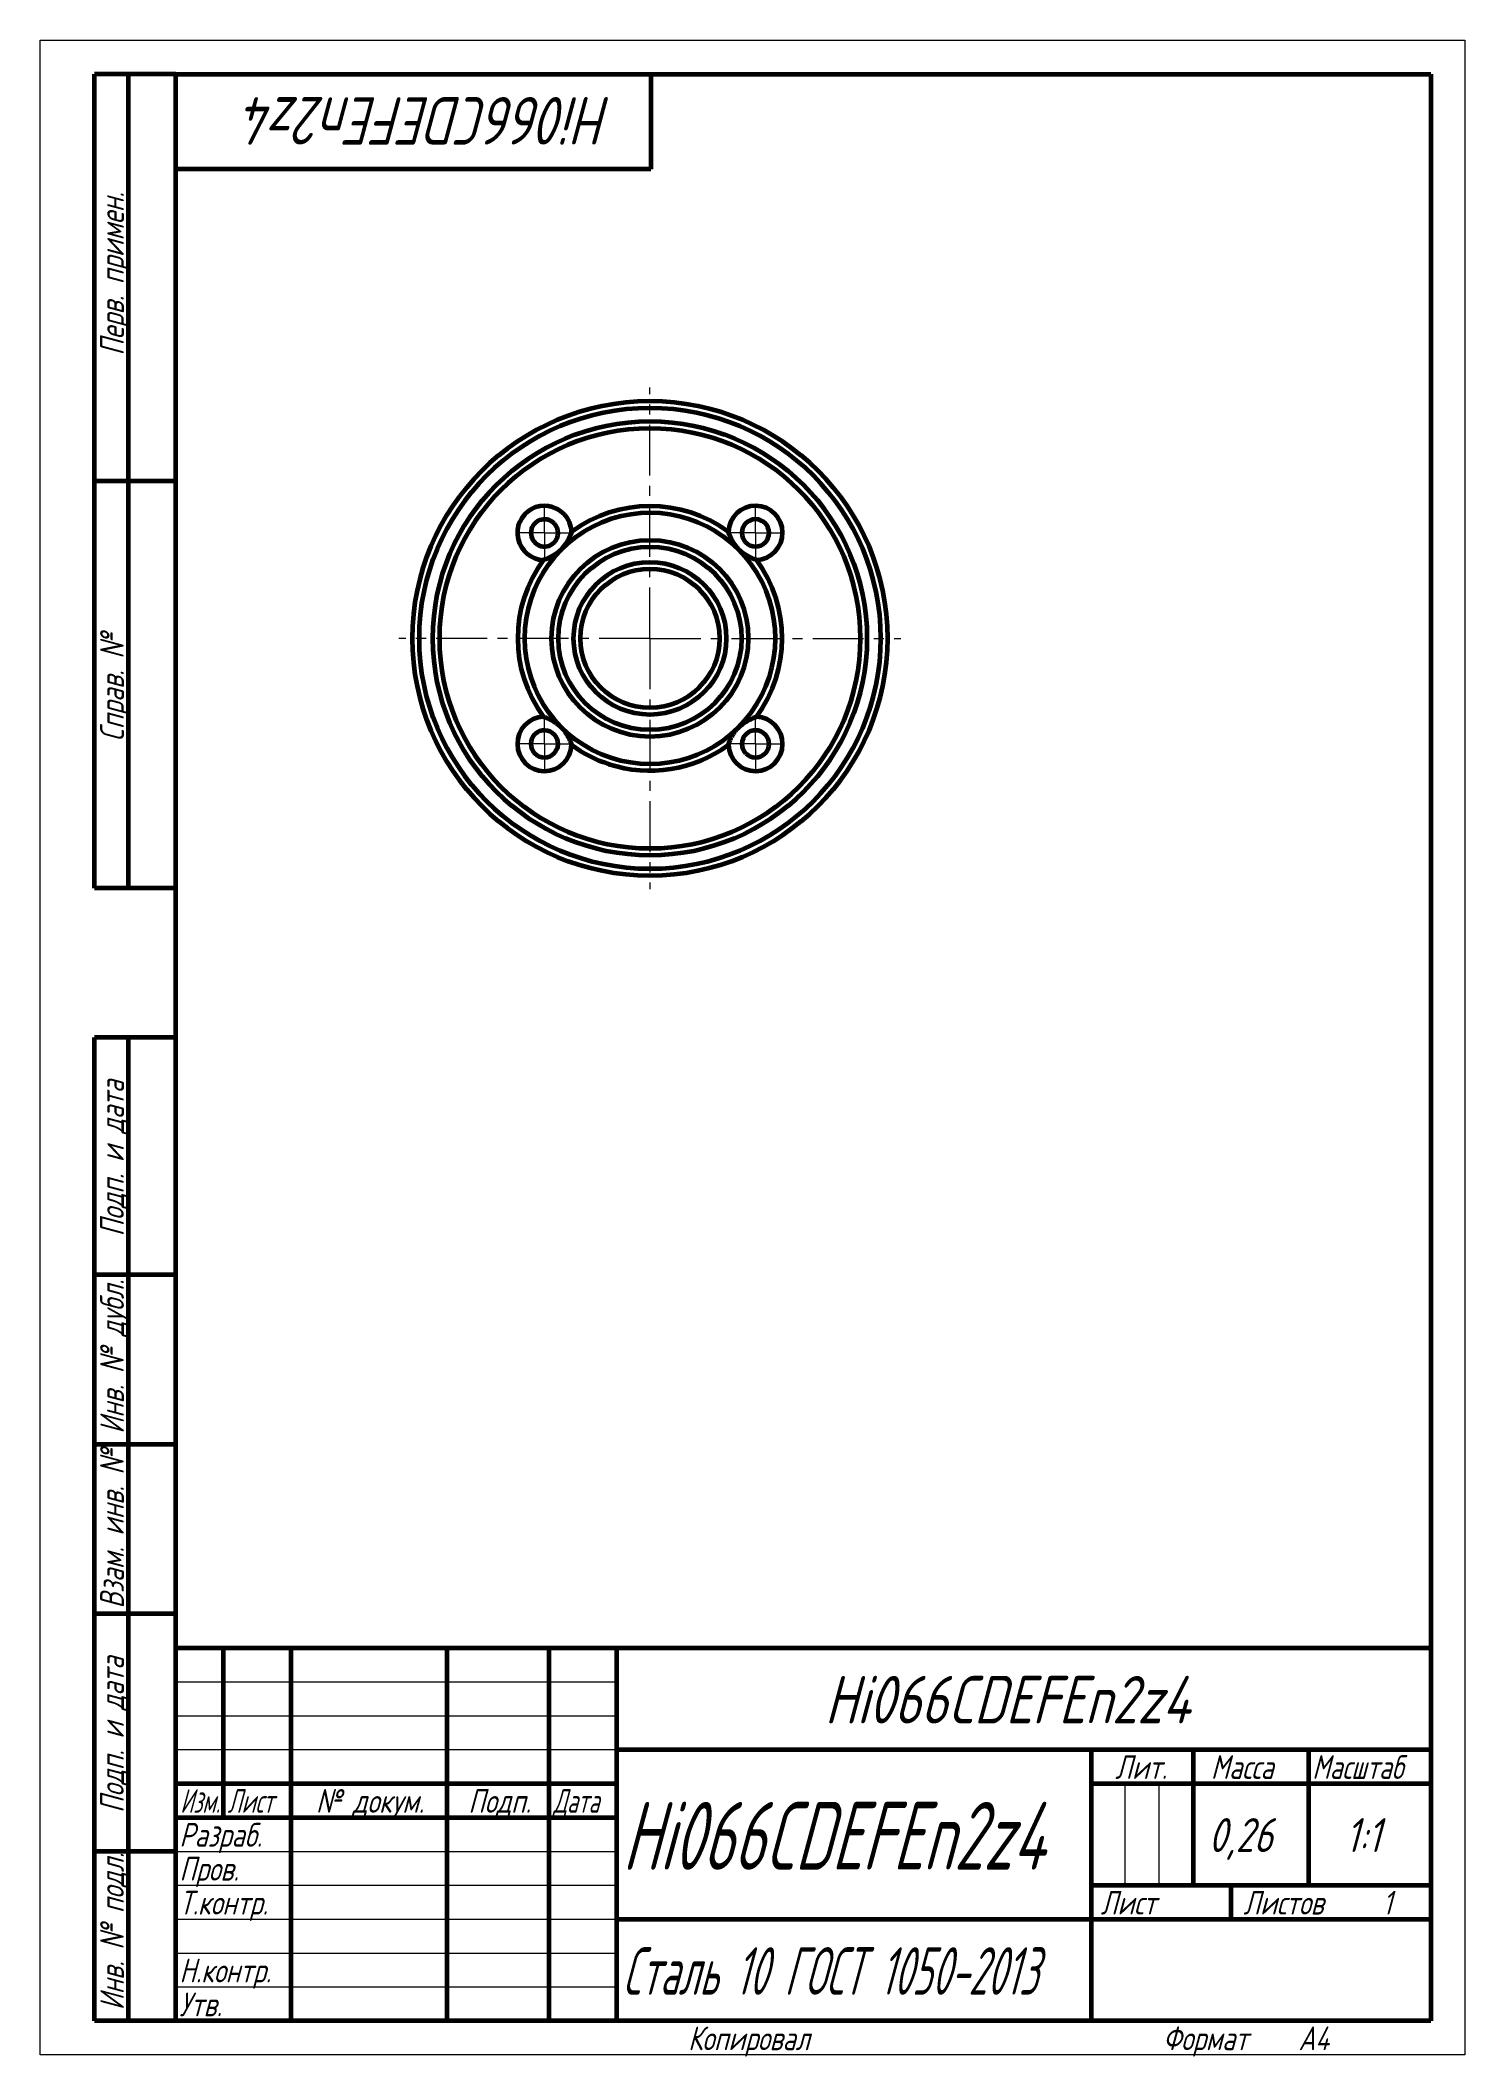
# Model space of a CAD drawing. Header units: millimetres. Extents: x 0 to 210, y 0 to 297.
import ezdxf

# ---------------------------------------------------------------- set-up
doc = ezdxf.new("R2010")
doc.units = ezdxf.units.MM
for name, pattern in [('K5LT_AXLED', [12, 7.5, -1.5, 1.5, -1.5]), ('K5LT_BASIC', [0]), ('K5LT_THIN', [0])]:
    doc.linetypes.add(name, pattern=pattern)
doc.layers.add('Системный слой (1)', color=251, linetype='Continuous', true_color=0x6c6c6c)
doc.styles.add('KTEXTSTYLE', font='GOST_AU.SHX', dxfattribs={"width": 0.96, "height": 5})

# ---------------------------------------------------------------- blocks, each defined once
blk = doc.blocks.new('U0')
at = {"layer": 'Системный слой (1)', "color": 30, "linetype": 'K5LT_AXLED', "lineweight": 18, "true_color": 0xff8000}
for q in [(74.33, 197.27), (70.33, 193.27), (78.33, 193.27), (74.33, 189.27)]:
    blk.add_line((74.33, 193.27), q, dxfattribs=at)
blk = doc.blocks.new('U1')
at = {"layer": 'Системный слой (1)', "color": 30, "linetype": 'K5LT_AXLED', "lineweight": 18, "true_color": 0xff8000}
for q in [(74.33, 228.38), (70.33, 224.38), (78.33, 224.38), (74.33, 220.38)]:
    blk.add_line((74.33, 224.38), q, dxfattribs=at)
blk = doc.blocks.new('U2')
at = {"layer": 'Системный слой (1)', "color": 30, "linetype": 'K5LT_AXLED', "lineweight": 18, "true_color": 0xff8000}
for q in [(89.88, 245.83), (52.88, 208.83), (126.88, 208.83), (89.88, 171.83)]:
    blk.add_line((89.88, 208.83), q, dxfattribs=at)
blk = doc.blocks.new('U3')
at = {"layer": 'Системный слой (1)', "color": 30, "linetype": 'K5LT_AXLED', "lineweight": 18, "true_color": 0xff8000}
for q in [(105.44, 197.27), (101.44, 193.27), (109.44, 193.27), (105.44, 189.27)]:
    blk.add_line((105.44, 193.27), q, dxfattribs=at)
blk = doc.blocks.new('U4')
at = {"layer": 'Системный слой (1)', "color": 30, "linetype": 'K5LT_AXLED', "lineweight": 18, "true_color": 0xff8000}
for q in [(105.44, 228.38), (101.44, 224.38), (109.44, 224.38), (105.44, 220.38)]:
    blk.add_line((105.44, 224.38), q, dxfattribs=at)
blk = doc.blocks.new('U5')
at = {"color": 7, "linetype": 'K5LT_THIN', "lineweight": 18}
for p, q in [((0, 0), (0, 297)), ((0, 297), (210, 297)), ((210, 297), (210, 0)), ((20, 55), (85, 55)), ((20, 50), (85, 50)), ((20, 45), (85, 45)), ((159.96, 25), (159.96, 40)), ((164.98, 25), (164.98, 40)), ((20, 30), (85, 30)), ((20, 25), (85, 25)), ((20, 20), (85, 20)), ((20, 15), (85, 15)), ((20, 10), (85, 10)), ((210, 0), (0, 0))]:
    blk.add_line(p, q, dxfattribs=at)
at = {"color": 150, "linetype": 'K5LT_BASIC', "lineweight": 60, "true_color": 0x0080ff}
for p, q in [((8, 172), (8, 292)), ((20, 292), (8, 292)), ((13, 172), (13, 292)), ((20, 5), (20, 292)), ((20, 292), (205, 292)), ((90, 292), (90, 278)), ((205, 292), (205, 5)), ((90, 278), (20, 278)), ((20, 232), (8, 232)), ((20, 172), (8, 172)), ((8, 5), (8, 150)), ((20, 150), (8, 150)), ((13, 5), (13, 150)), ((20, 115), (8, 115)), ((20, 90), (8, 90)), ((20, 65), (8, 65)), ((20, 60), (205, 60)), ((20, 5), (20, 60)), ((27, 35), (27, 60)), ((37, 5), (37, 60)), ((60, 5), (60, 60)), ((75, 5), (75, 60)), ((85, 5), (85, 60)), ((85, 45), (205, 45)), ((155, 5), (155, 45)), ((170, 25), (170, 45)), ((187, 25), (187, 45)), ((20, 40), (85, 40)), ((155, 40), (170, 40)), ((170, 40), (205, 40)), ((20, 35), (85, 35)), ((20, 30), (8, 30)), ((155, 25), (205, 25)), ((175.57, 20), (175.57, 25)), ((85, 20), (155, 20)), ((155, 20), (205, 20)), ((20, 5), (8, 5)), ((205, 5), (20, 5))]:
    blk.add_line(p, q, dxfattribs=at)
at = {"color": 7, "attachment_point": 1, "style": 'KTEXTSTYLE'}
for s, insert, char_height, rotation in [('\\H5.0;\\W1.000;\\Q15;\\Q15;\\W0.965;\\H7.00;Hi066CDEFEn2z4', (84.33, 281.64), 7, 180), ('\\H5.0;\\W1.000;\\Q15;\\Q15;\\W0.965;\\H3.50;Перв. примен.', (8.82, 250.52), 3.5, 90), ('\\H5.0;\\W1.000;\\Q15;\\Q15;\\W0.965;\\H3.50;Справ. №', (8.82, 193.63), 3.5, 90), ('\\H5.0;\\W1.000;\\Q15;\\Q15;\\W0.965;\\H3.50;Подп. и дата', (8.82, 120.66), 3.5, 90), ('\\H5.0;\\W1.000;\\Q15;\\Q15;\\W0.965;\\H3.50;Инв. № дубл.', (8.82, 91.57), 3.5, 90), ('\\H5.0;\\W1.000;\\Q15;\\Q15;\\W0.965;\\H3.50;Взам. инв. №', (8.82, 65.8), 3.5, 90), ('\\H5.0;\\W1.000;\\Q15;\\Q15;\\W0.965;\\H3.50;Подп. и дата', (8.82, 35.66), 3.5, 90), ('\\H5.0;\\W1.000;\\Q15;\\Q15;\\W0.965;\\H3.50;Инв. № подл.', (8.82, 6.57), 3.5, 90)]:
    blk.add_mtext(s, dxfattribs=dict(at, insert=insert, char_height=char_height, rotation=rotation))
for s, insert, char_height in [('\\H5.0;\\W1.000;\\Q15;\\Q15;\\W0.965;\\H7.00;Hi066CDEFEn2z4', (115.67, 55.86), 7), ('\\H5.0;\\W1.000;\\Q15;\\Q15;\\W0.965;\\H3.50;Лит.', (158.47, 44.18), 3.5), ('\\H5.0;\\W1.000;\\Q15;\\Q15;\\W0.965;\\H3.50;Масса', (172.58, 44.18), 3.5), ('\\H5.0;\\W1.000;\\Q15;\\Q15;\\W0.930;\\H3.50;Масштаб', (187.52, 44.18), 3.5), ('\\H5.0;\\W1.000;\\Q15;\\Q15;\\W0.784;\\H3.50;Изм.', (20.62, 39.18), 3.5), ('\\H5.0;\\W1.000;\\Q15;\\Q15;\\W0.799;\\H3.50;Лист', (27.61, 39.18), 3.5), ('\\H5.0;\\W1.000;\\Q15;\\Q15;\\W0.965;\\H3.50;№ докум.', (40.63, 39.18), 3.5), ('\\H5.0;\\W1.000;\\Q15;\\Q15;\\W0.965;\\H3.50;Подп.', (63.1, 39.18), 3.5), ('\\H5.0;\\W1.000;\\Q15;\\Q15;\\W0.799;\\H3.50;Дата', (75.61, 39.18), 3.5), ('\\H5.0;\\W1.000;\\Q15;\\Q15;\\W0.780;\\H10.00;Hi066CDEFEn2z4', (85.85, 37.29), 10), ('\\H5.0;\\W1.000;\\Q15;\\Q15;\\W0.965;\\H3.50;Разраб.', (20.5, 34.18), 3.5), ('\\H5.0;\\W1.000;\\Q15;\\Q15;\\W0.965;0,26', (172.23, 34.9), 5), ('\\H5.0;\\W1.000;\\Q15;\\Q15;\\W0.965;{\\c16711680;1:1}', (192.44, 34.9), 5), ('\\H5.0;\\W1.000;\\Q15;\\Q15;\\W0.965;\\H3.50;Пров.', (20.5, 29.18), 3.5), ('\\H5.0;\\W1.000;\\Q15;\\Q15;\\W0.965;\\H3.50;Т.контр.', (20.5, 24.18), 3.5), ('\\H5.0;\\W1.000;\\Q15;\\Q15;\\W0.965;\\H3.50;Лист', (156.32, 24.18), 3.5), ('\\H5.0;\\W1.000;\\Q15;\\Q15;\\W0.965;\\H3.50;Листов', (177.36, 24.18), 3.5), ('\\H5.0;\\W1.000;\\Q15;\\Q15;\\W0.965;\\H3.50;1', (197.91, 24.18), 3.5), ('\\H5.0;\\W1.000;\\Q15;\\Q15;\\W0.705;\\H7.00;Сталь 10 ГОСТ 1050-2013', (85.84, 15.86), 7), ('\\H5.0;\\W1.000;\\Q15;\\Q15;\\W0.965;\\H3.50;Н.контр.', (20.5, 14.18), 3.5), ('\\H5.0;\\W1.000;\\Q15;\\Q15;\\W0.965;\\H3.50;Утв.', (20.5, 9.18), 3.5), ('\\H5.0;\\W1.000;\\Q15;\\Q15;\\W0.965;\\H3.50;Копировал', (95.5, 4.18), 3.5), ('\\H5.0;\\W1.000;\\Q15;\\Q15;\\W0.965;\\H3.50;Формат', (165.5, 4.18), 3.5), ('\\H5.0;\\W1.000;\\Q15;\\Q15;\\W0.965;\\H3.50;A4', (185.5, 4.18), 3.5)]:
    blk.add_mtext(s, dxfattribs=dict(at, insert=insert, char_height=char_height))

msp = doc.modelspace()

# ---------------------------------------------------------------- linework, layer by layer
at = {"layer": 'Системный слой (1)', "color": 150, "linetype": 'K5LT_BASIC', "lineweight": 60, "true_color": 0x0080ff}
for radius in [35, 34, 32, 31, 14.5, 13.5, 11.25, 10.25]:
    msp.add_circle((89.88, 208.83), radius, dxfattribs=at)
for centre, radius, start, end in [((74.33, 224.38), 4, 43.9374, 267.8747), ((89.88, 208.83), 18.5, 251.8229, 180), ((74.33, 224.38), 2, 43.9374, 180), ((74.33, 224.38), 4, 2.1253, 43.9374), ((89.88, 208.83), 19.5, 53.6459, 126.3541), ((105.44, 224.38), 4, 272.1253, 177.8747), ((105.44, 224.38), 2, 270, 180), ((74.33, 224.38), 2, 180, 315), ((74.33, 224.38), 2, 315, 43.9374), ((105.44, 224.38), 2, 180, 270), ((89.88, 208.83), 19.5, 143.6459, 216.3541), ((89.88, 208.83), 19.5, 323.6459, 36.3541), ((89.88, 208.83), 18.5, 180, 251.8229), ((74.33, 193.27), 4, 92.1253, 357.8747), ((105.44, 193.27), 4, 182.1253, 87.8747), ((74.33, 193.27), 2, 88.9374, 180), ((74.33, 193.27), 2, 180, 88.9374), ((105.44, 193.27), 2, 133.9374, 180), ((105.44, 193.27), 2, 180, 225), ((105.44, 193.27), 2, 225, 133.9374), ((89.88, 208.83), 19.5, 233.6459, 251.8229), ((89.88, 208.83), 19.5, 251.8229, 306.3541)]:
    msp.add_arc(centre, radius, start, end, dxfattribs=at)
for points, knots in [([(78.32, 224.53), (78.04, 223.64), (77.54, 222.72), (76, 221.17), (75.07, 220.67), (74.18, 220.39)], [0, 0, 0, 0, 0.5, 0.5, 1, 1, 1, 1]), ([(105.59, 220.39), (104.7, 220.67), (103.77, 221.17), (102.23, 222.71), (101.73, 223.64), (101.44, 224.53)], [0, 0, 0, 0, 0.5, 0.5, 1, 1, 1, 1]), ([(74.4, 197.19), (74.69, 197.09), (75.11, 196.91), (75.65, 196.6), (76.05, 196.33), (76.4, 196.05), (76.69, 195.79), (76.96, 195.52), (77.18, 195.26), (77.49, 194.85), (77.79, 194.38), (78.1, 193.74), (78.26, 193.33), (78.32, 193.12)], [0, 0, 0, 0, 2.412936, 3.385012, 4.499909, 5.794716, 6.456334, 7.169649, 8.344588, 8.779432, 10.657485, 12.289055, 14, 14, 14, 14]), ([(103.04, 195.75), (103.24, 195.95), (103.62, 196.27), (104.2, 196.65), (104.84, 197), (105.31, 197.18), (105.59, 197.27)], [0, 0, 0, 0, 1.811201, 3.302949, 4.784929, 7, 7, 7, 7]), ([(101.44, 193.12), (101.51, 193.32), (101.62, 193.63), (101.83, 194.1), (102.04, 194.47), (102.28, 194.86), (102.49, 195.14), (102.68, 195.37), (102.85, 195.56), (102.97, 195.69), (103.04, 195.75)], [0, 0, 0, 0, 2.461615, 3.704164, 5.577098, 7.042463, 8.519344, 9.182877, 10.037002, 11, 11, 11, 11])]:
    msp.add_open_spline(points, degree=3, knots=knots, dxfattribs=at)
msp.add_open_spline([(74.18, 197.27), (74.25, 197.24), (74.32, 197.22), (74.4, 197.19)], degree=3, dxfattribs=at)

# ---------------------------------------------------------------- block references
msp.add_blockref('U5', (0, 0))
at = {"layer": 'Системный слой (1)'}
for name in ['U2', 'U1', 'U4', 'U0', 'U3']:
    msp.add_blockref(name, (0, 0), dxfattribs=at)

doc.saveas('drawing.dxf')
